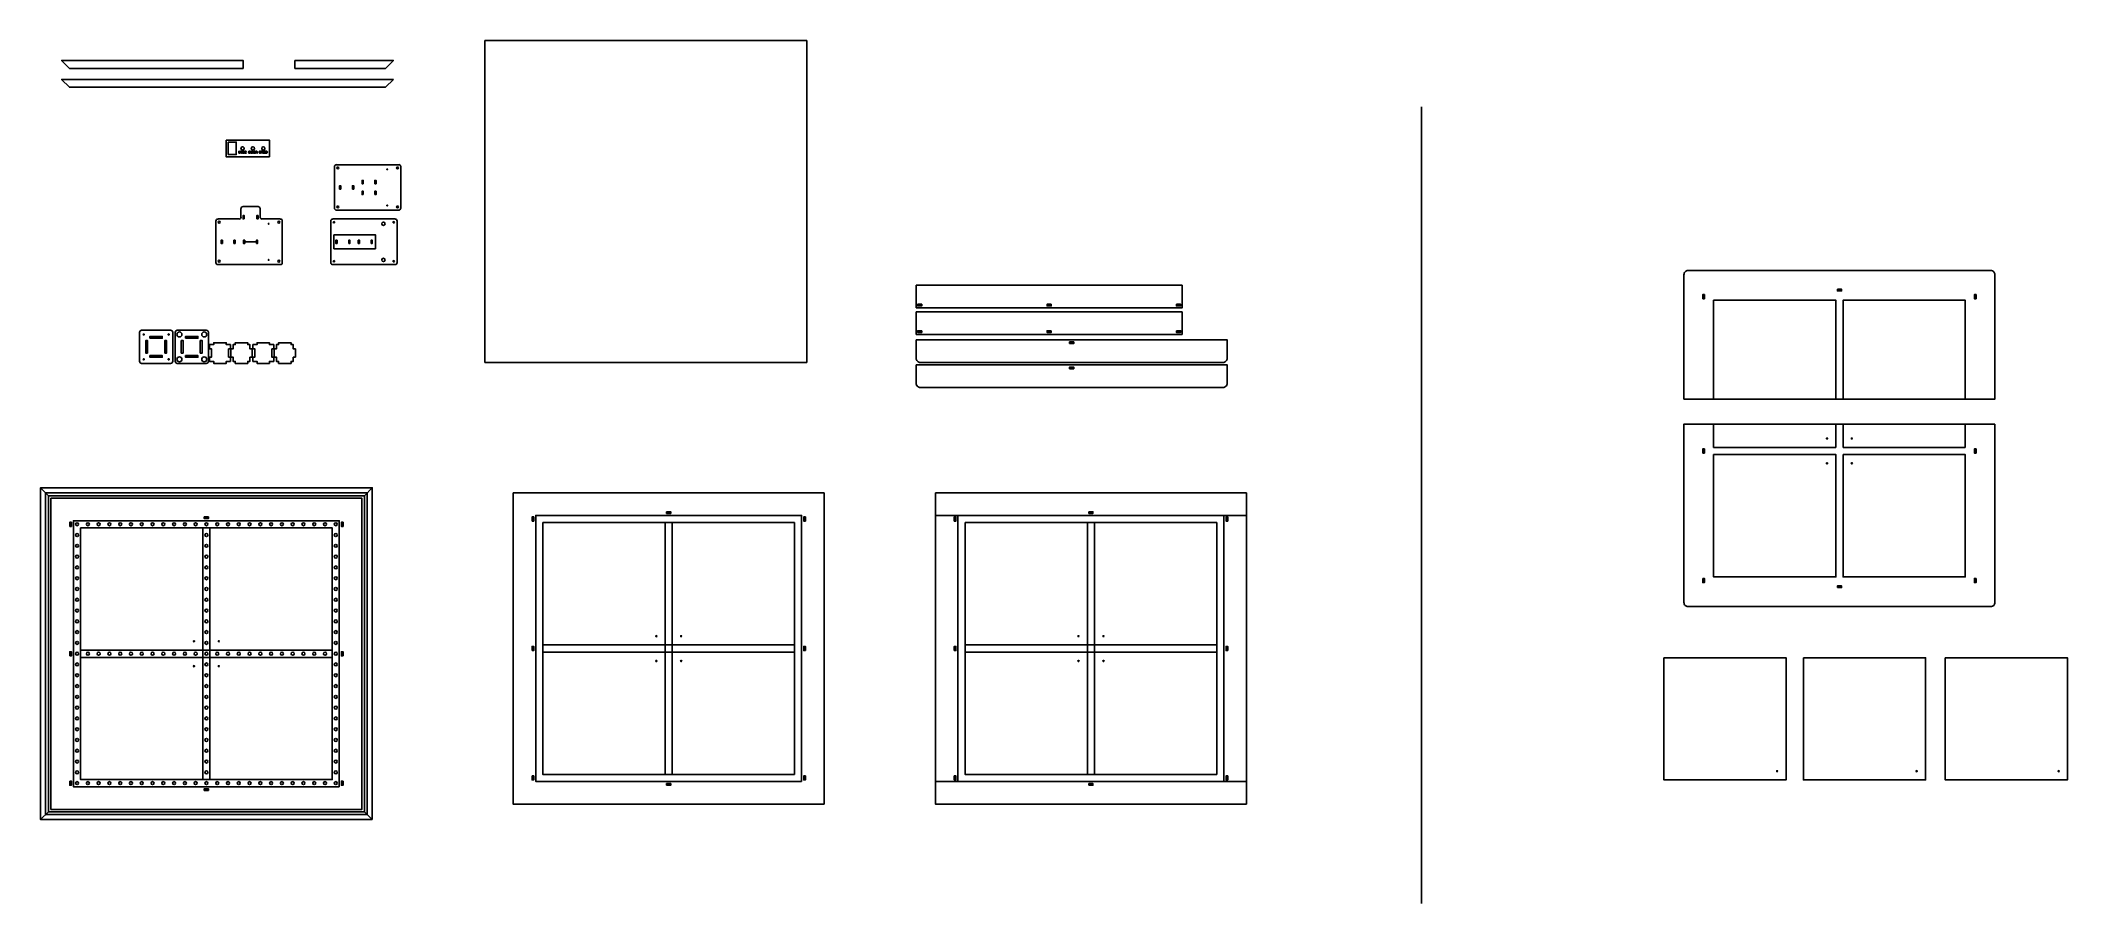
# Model space of a CAD drawing. Header units: inches. Extents: x 107 to 229, y 93 to 145.
import ezdxf

# ---------------------------------------------------------------- set-up
doc = ezdxf.new("R2010")
doc.units = ezdxf.units.IN
doc.header["$MEASUREMENT"] = 0

msp = doc.modelspace()

# ---------------------------------------------------------------- linework, layer by layer
at = {"color": 1}
for p, q in [((190.5, 141), (190.5, 93)), ((118.54, 138.88), (118.54, 138.13)), ((124.96, 134.9), (124.96, 137.4)), ((125.08, 137.52), (128.83, 137.52)), ((128.96, 137.4), (128.96, 134.9)), ((119.32, 134.37), (119.32, 134.87)), ((120.35, 135), (119.45, 135)), ((120.47, 134.37), (120.47, 134.87)), ((128.83, 134.77), (125.08, 134.77)), ((117.81, 131.62), (117.81, 134.12)), ((117.94, 134.25), (119.2, 134.25)), ((120.6, 134.25), (121.69, 134.25)), ((121.81, 134.12), (121.81, 131.62)), ((124.73, 131.62), (124.73, 134.12)), ((124.86, 134.25), (128.61, 134.25)), ((128.73, 134.12), (128.73, 131.62)), ((119.55, 132.87), (120.25, 132.87)), ((121.69, 131.5), (117.94, 131.5)), ((128.61, 131.5), (124.86, 131.5))]:
    msp.add_line(p, q, dxfattribs=at)
at = {"color": 3}
for p, q in [((215.48, 120.48), (215.48, 121.89)), ((215.91, 120.48), (215.91, 121.89)), ((223.28, 120.48), (223.28, 121.89))]:
    msp.add_line(p, q, dxfattribs=at)
at = {"color": 4}
for points in [[(153.43, 125.6), (134.03, 125.6), (134.03, 145), (153.43, 145)], [(126.94, 98.35), (107.54, 98.35), (107.54, 117.75), (126.94, 117.75)]]:
    msp.add_lwpolyline(points, close=True, dxfattribs=at)
at = {"color": 1}
for points in [[(119.45, 143.32), (108.98, 143.32), (108.51, 143.8), (119.45, 143.8)], [(122.57, 143.8), (128.51, 143.8), (128.03, 143.32), (122.57, 143.32)], [(128.51, 142.66), (128.03, 142.19), (108.98, 142.19), (108.51, 142.66)], [(118.42, 139), (121.04, 139), (121.04, 138), (118.42, 138)], [(125.34, 136.05), (125.27, 136.05), (125.27, 136.25), (125.34, 136.25)], [(126.04, 136.05), (126.12, 136.05), (126.12, 136.25), (126.04, 136.25)], [(126.69, 136.37), (126.62, 136.37), (126.62, 136.57), (126.69, 136.57)], [(126.69, 135.72), (126.62, 135.72), (126.62, 135.92), (126.69, 135.92)], [(127.39, 136.37), (127.47, 136.37), (127.47, 136.57), (127.39, 136.57)], [(127.39, 135.72), (127.47, 135.72), (127.47, 135.92), (127.39, 135.92)], [(119.52, 134.25), (119.45, 134.25), (119.45, 134.45), (119.52, 134.45)], [(120.27, 134.25), (120.35, 134.25), (120.35, 134.45), (120.27, 134.45)], [(124.93, 133.3), (127.43, 133.3), (127.43, 132.45), (124.93, 132.45)], [(118.2, 132.77), (118.12, 132.77), (118.12, 132.97), (118.2, 132.97)], [(118.9, 132.77), (118.97, 132.77), (118.97, 132.97), (118.9, 132.97)], [(119.55, 132.77), (119.47, 132.77), (119.47, 132.97), (119.55, 132.97)], [(120.25, 132.77), (120.32, 132.77), (120.32, 132.97), (120.25, 132.97)], [(125.12, 132.77), (125.04, 132.77), (125.04, 132.97), (125.12, 132.97)], [(125.82, 132.77), (125.89, 132.77), (125.89, 132.97), (125.82, 132.97)], [(126.47, 132.77), (126.39, 132.77), (126.39, 132.97), (126.47, 132.97)], [(127.17, 132.77), (127.24, 132.77), (127.24, 132.97), (127.17, 132.97)], [(160.03, 128.89), (160.03, 130.25), (176.06, 130.25), (176.06, 128.89)], [(207.45, 129.44), (207.55, 129.44), (207.55, 129.69), (207.45, 129.69)], [(215.57, 130.01), (215.57, 129.91), (215.82, 129.91), (215.82, 130.01)], [(223.93, 129.44), (223.83, 129.44), (223.83, 129.69), (223.93, 129.69)], [(160.03, 127.29), (160.03, 128.65), (176.06, 128.65), (176.06, 127.29)], [(160.37, 129.11), (160.37, 129.01), (160.12, 129.01), (160.12, 129.11)], [(168.17, 129.11), (168.17, 129.01), (167.92, 129.01), (167.92, 129.11)], [(175.72, 129.11), (175.72, 129.01), (175.97, 129.01), (175.97, 129.11)], [(113.83, 127.06), (114.58, 127.06), (114.58, 127.17), (113.83, 127.17)], [(115.98, 127.06), (116.73, 127.06), (116.73, 127.17), (115.98, 127.17)], [(160.37, 127.51), (160.37, 127.41), (160.12, 127.41), (160.12, 127.51)], [(168.17, 127.51), (168.17, 127.41), (167.92, 127.41), (167.92, 127.51)], [(175.72, 127.51), (175.72, 127.41), (175.97, 127.41), (175.97, 127.51)], [(113.69, 126.17), (113.69, 126.92), (113.58, 126.92), (113.58, 126.17)], [(113.83, 126.02), (114.58, 126.02), (114.58, 125.91), (113.83, 125.91)], [(114.73, 126.17), (114.73, 126.92), (114.84, 126.92), (114.84, 126.17)], [(115.84, 126.17), (115.84, 126.92), (115.72, 126.92), (115.72, 126.17)], [(115.98, 126.02), (116.73, 126.02), (116.73, 125.91), (115.98, 125.91)], [(116.87, 126.17), (116.87, 126.92), (116.99, 126.92), (116.99, 126.17)], [(118.57, 126.42), (118.69, 126.42), (118.69, 126.68), (118.43, 126.68), (118.43, 126.79), (117.68, 126.79), (117.68, 126.68), (117.43, 126.68), (117.43, 126.42), (117.55, 126.42), (117.55, 125.92), (117.43, 125.92), (117.43, 125.66), (117.68, 125.66), (117.68, 125.54), (118.43, 125.54), (118.43, 125.66), (118.69, 125.66), (118.69, 125.92), (118.57, 125.92)], [(119.86, 125.92), (119.99, 125.92), (119.99, 126.42), (119.86, 126.42), (119.86, 126.68), (119.73, 126.68), (119.73, 126.79), (118.98, 126.79), (118.98, 126.68), (118.85, 126.68), (118.85, 126.42), (118.72, 126.42), (118.72, 125.92), (118.85, 125.92), (118.85, 125.66), (118.98, 125.66), (118.98, 125.54), (119.73, 125.54), (119.73, 125.66), (119.86, 125.66)], [(121.18, 126.42), (121.3, 126.42), (121.3, 126.68), (121.04, 126.68), (121.04, 126.79), (120.29, 126.79), (120.29, 126.68), (120.04, 126.68), (120.04, 126.42), (120.16, 126.42), (120.16, 125.92), (120.04, 125.92), (120.04, 125.66), (120.29, 125.66), (120.29, 125.54), (121.04, 125.54), (121.04, 125.66), (121.3, 125.66), (121.3, 125.92), (121.18, 125.92)], [(122.47, 125.92), (122.6, 125.92), (122.6, 126.42), (122.47, 126.42), (122.47, 126.68), (122.34, 126.68), (122.34, 126.79), (121.59, 126.79), (121.59, 126.68), (121.46, 126.68), (121.46, 126.42), (121.33, 126.42), (121.33, 125.92), (121.46, 125.92), (121.46, 125.66), (121.59, 125.66), (121.59, 125.54), (122.34, 125.54), (122.34, 125.66), (122.47, 125.66)], [(169.28, 126.74), (169.28, 126.84), (169.53, 126.84), (169.53, 126.74)], [(169.28, 125.22), (169.28, 125.32), (169.53, 125.32), (169.53, 125.22)], [(207.45, 120.14), (207.55, 120.14), (207.55, 120.39), (207.45, 120.39)], [(223.93, 120.14), (223.83, 120.14), (223.83, 120.39), (223.93, 120.39)], [(107.86, 117.42), (126.61, 117.42), (126.61, 98.67), (107.86, 98.67)], [(135.73, 117.74), (154.48, 117.74), (154.48, 98.99), (135.73, 98.99)], [(161.19, 117.74), (179.94, 117.74), (179.94, 98.99), (161.19, 98.99)], [(161.19, 117.74), (179.94, 117.74), (179.94, 116.38), (161.19, 116.38)], [(117.11, 116.29), (117.11, 116.19), (117.36, 116.19), (117.36, 116.29)], [(136.87, 116.04), (136.97, 116.04), (136.97, 116.29), (136.87, 116.29)], [(153.12, 100.35), (137.09, 100.35), (137.09, 116.38), (153.12, 116.38)], [(144.98, 116.6), (144.98, 116.5), (145.23, 116.5), (145.23, 116.6)], [(153.35, 116.04), (153.25, 116.04), (153.25, 116.29), (153.35, 116.29)], [(162.33, 116.04), (162.43, 116.04), (162.43, 116.29), (162.33, 116.29)], [(178.58, 100.35), (162.55, 100.35), (162.55, 116.38), (178.58, 116.38)], [(170.44, 116.6), (170.44, 116.5), (170.69, 116.5), (170.69, 116.6)], [(178.58, 116.38), (179.94, 116.38), (179.94, 100.35), (178.58, 100.35)], [(178.81, 116.04), (178.71, 116.04), (178.71, 116.29), (178.81, 116.29)], [(109, 115.72), (109.1, 115.72), (109.1, 115.97), (109, 115.97)], [(125.25, 100.03), (109.22, 100.03), (109.22, 116.06), (125.25, 116.06)], [(109.65, 115.63), (124.82, 115.63), (124.82, 100.46), (109.65, 100.46)], [(117.02, 115.63), (117.45, 115.63), (117.45, 100.46), (117.02, 100.46)], [(125.48, 115.72), (125.38, 115.72), (125.38, 115.97), (125.48, 115.97)], [(137.52, 115.95), (152.69, 115.95), (152.69, 100.78), (137.52, 100.78)], [(144.89, 115.95), (145.32, 115.95), (145.32, 100.78), (144.89, 100.78)], [(162.98, 115.95), (178.15, 115.95), (178.15, 100.78), (162.98, 100.78)], [(170.35, 115.95), (170.78, 115.95), (170.78, 100.78), (170.35, 100.78)], [(207.45, 112.59), (207.55, 112.59), (207.55, 112.34), (207.45, 112.34)], [(223.93, 112.59), (223.83, 112.59), (223.83, 112.34), (223.93, 112.34)], [(215.57, 112.03), (215.57, 112.13), (215.82, 112.13), (215.82, 112.03)], [(109, 107.92), (109.1, 107.92), (109.1, 108.17), (109, 108.17)], [(124.82, 108.26), (124.82, 107.83), (109.65, 107.83), (109.65, 108.26)], [(125.48, 107.92), (125.38, 107.92), (125.38, 108.17), (125.48, 108.17)], [(136.87, 108.24), (136.97, 108.24), (136.97, 108.49), (136.87, 108.49)], [(152.69, 108.58), (152.69, 108.15), (137.52, 108.15), (137.52, 108.58)], [(153.35, 108.24), (153.25, 108.24), (153.25, 108.49), (153.35, 108.49)], [(162.33, 108.24), (162.43, 108.24), (162.43, 108.49), (162.33, 108.49)], [(178.15, 108.58), (178.15, 108.15), (162.98, 108.15), (162.98, 108.58)], [(178.81, 108.24), (178.71, 108.24), (178.71, 108.49), (178.81, 108.49)], [(205.11, 107.81), (212.48, 107.81), (212.48, 100.44), (205.11, 100.44)], [(213.52, 107.81), (220.89, 107.81), (220.89, 100.44), (213.52, 100.44)], [(222.07, 107.81), (229.44, 107.81), (229.44, 100.44), (222.07, 100.44)], [(109, 100.37), (109.1, 100.37), (109.1, 100.12), (109, 100.12)], [(125.48, 100.37), (125.38, 100.37), (125.38, 100.12), (125.48, 100.12)], [(136.87, 100.69), (136.97, 100.69), (136.97, 100.44), (136.87, 100.44)], [(144.98, 100.12), (144.98, 100.22), (145.23, 100.22), (145.23, 100.12)], [(153.35, 100.69), (153.25, 100.69), (153.25, 100.44), (153.35, 100.44)], [(161.19, 100.35), (179.94, 100.35), (179.94, 98.99), (161.19, 98.99)], [(162.33, 100.69), (162.43, 100.69), (162.43, 100.44), (162.33, 100.44)], [(170.44, 100.12), (170.44, 100.22), (170.69, 100.22), (170.69, 100.12)], [(178.81, 100.69), (178.71, 100.69), (178.71, 100.44), (178.81, 100.44)], [(117.11, 99.81), (117.11, 99.91), (117.36, 99.91), (117.36, 99.81)]]:
    msp.add_lwpolyline(points, close=True, dxfattribs=at)
msp.add_lwpolyline([(118.54, 138.13), (119.04, 138.13), (119.04, 138.88), (118.54, 138.88)], dxfattribs=at)
at = {"color": 2, "linetype": 'ByBlock', "flags": 128}
for points in [[(119.29, 138.22), (119.3, 138.22), (119.3, 138.33), (119.28, 138.33), (119.26, 138.25), (119.26, 138.25), (119.25, 138.24), (119.25, 138.23), (119.25, 138.24), (119.25, 138.24), (119.25, 138.25), (119.22, 138.33), (119.2, 138.33), (119.2, 138.22), (119.21, 138.22), (119.21, 138.31), (119.24, 138.22), (119.26, 138.22), (119.29, 138.31)], [(119.43, 138.27), (119.43, 138.28), (119.42, 138.29), (119.42, 138.29), (119.42, 138.3), (119.42, 138.3), (119.42, 138.31), (119.41, 138.31), (119.41, 138.32), (119.4, 138.32), (119.4, 138.32), (119.39, 138.32), (119.39, 138.33), (119.38, 138.33), (119.37, 138.33), (119.37, 138.33), (119.37, 138.33), (119.36, 138.33), (119.35, 138.32), (119.35, 138.32), (119.34, 138.32), (119.34, 138.31), (119.33, 138.31), (119.33, 138.3), (119.33, 138.3), (119.32, 138.29), (119.32, 138.29), (119.32, 138.28), (119.32, 138.27), (119.32, 138.27), (119.32, 138.26), (119.32, 138.26), (119.33, 138.25), (119.33, 138.24), (119.33, 138.24), (119.33, 138.24), (119.34, 138.23), (119.34, 138.23), (119.35, 138.22), (119.35, 138.22), (119.35, 138.22), (119.36, 138.22), (119.37, 138.22), (119.37, 138.22), (119.37, 138.22), (119.38, 138.22), (119.39, 138.22), (119.39, 138.22), (119.4, 138.22), (119.4, 138.22), (119.41, 138.23), (119.41, 138.23), (119.42, 138.24), (119.42, 138.24), (119.42, 138.24), (119.42, 138.25), (119.42, 138.26), (119.43, 138.26), (119.43, 138.27)], [(119.41, 138.27), (119.41, 138.26), (119.41, 138.26), (119.41, 138.25), (119.4, 138.24), (119.4, 138.24), (119.4, 138.24), (119.39, 138.23), (119.39, 138.23), (119.38, 138.23), (119.37, 138.23), (119.37, 138.23), (119.36, 138.23), (119.36, 138.23), (119.35, 138.23), (119.35, 138.24), (119.34, 138.24), (119.34, 138.25), (119.34, 138.26), (119.34, 138.26), (119.34, 138.27), (119.34, 138.28), (119.34, 138.28), (119.34, 138.29), (119.34, 138.3), (119.34, 138.3), (119.35, 138.31), (119.35, 138.31), (119.35, 138.31), (119.36, 138.31), (119.37, 138.32), (119.37, 138.32), (119.38, 138.32), (119.39, 138.31), (119.39, 138.31), (119.4, 138.31), (119.4, 138.3), (119.41, 138.29), (119.41, 138.29), (119.41, 138.29), (119.41, 138.28), (119.41, 138.27)], [(119.53, 138.28), (119.53, 138.29), (119.53, 138.29), (119.53, 138.3), (119.53, 138.3), (119.53, 138.31), (119.52, 138.31), (119.52, 138.32), (119.51, 138.32), (119.51, 138.32), (119.5, 138.32), (119.5, 138.33), (119.49, 138.33), (119.44, 138.33), (119.44, 138.22), (119.49, 138.22), (119.5, 138.22), (119.5, 138.22), (119.5, 138.22), (119.51, 138.22), (119.51, 138.22), (119.52, 138.23), (119.52, 138.23), (119.53, 138.24), (119.53, 138.24), (119.53, 138.25), (119.53, 138.25), (119.53, 138.26), (119.53, 138.27), (119.53, 138.27)], [(119.57, 138.23), (119.57, 138.27), (119.63, 138.27), (119.63, 138.28), (119.57, 138.28), (119.57, 138.31), (119.63, 138.31), (119.63, 138.33), (119.55, 138.33), (119.55, 138.22), (119.64, 138.22), (119.64, 138.23)], [(119.79, 138.27), (119.79, 138.27), (119.79, 138.28), (119.79, 138.28), (119.79, 138.29), (119.8, 138.3), (119.8, 138.3), (119.8, 138.31), (119.81, 138.31), (119.81, 138.31), (119.81, 138.32), (119.82, 138.32), (119.83, 138.32), (119.83, 138.32), (119.84, 138.32), (119.85, 138.31), (119.85, 138.31), (119.85, 138.31), (119.85, 138.3), (119.86, 138.29), (119.87, 138.3), (119.87, 138.3), (119.87, 138.31), (119.87, 138.31), (119.86, 138.32), (119.86, 138.32), (119.85, 138.32), (119.85, 138.33), (119.84, 138.33), (119.84, 138.33), (119.83, 138.33), (119.82, 138.33), (119.81, 138.33), (119.81, 138.33), (119.8, 138.32), (119.8, 138.32), (119.79, 138.32), (119.79, 138.31), (119.78, 138.3), (119.78, 138.3), (119.78, 138.3), (119.78, 138.29), (119.78, 138.28), (119.78, 138.27), (119.78, 138.27), (119.78, 138.27), (119.78, 138.26), (119.78, 138.25), (119.78, 138.25), (119.79, 138.24), (119.79, 138.23), (119.79, 138.23), (119.8, 138.22), (119.8, 138.22), (119.81, 138.22), (119.81, 138.22), (119.82, 138.22), (119.83, 138.22), (119.83, 138.22), (119.84, 138.22), (119.85, 138.22), (119.85, 138.22), (119.86, 138.23), (119.86, 138.23), (119.86, 138.23), (119.87, 138.24), (119.87, 138.25), (119.87, 138.25), (119.86, 138.26), (119.86, 138.25), (119.86, 138.25), (119.85, 138.24), (119.85, 138.24), (119.84, 138.23), (119.83, 138.23), (119.83, 138.23), (119.82, 138.23), (119.81, 138.23), (119.81, 138.23), (119.8, 138.24), (119.8, 138.24), (119.8, 138.25), (119.8, 138.25), (119.79, 138.26)], [(119.99, 138.28), (119.99, 138.28), (119.99, 138.29), (119.99, 138.3), (119.98, 138.3), (119.98, 138.3), (119.98, 138.31), (119.98, 138.31), (119.97, 138.32), (119.97, 138.32), (119.97, 138.32), (119.96, 138.33), (119.95, 138.33), (119.95, 138.33), (119.94, 138.33), (119.94, 138.33), (119.93, 138.33), (119.92, 138.33), (119.92, 138.33), (119.91, 138.32), (119.91, 138.32), (119.9, 138.31), (119.9, 138.31), (119.89, 138.31), (119.89, 138.3), (119.89, 138.29), (119.89, 138.29), (119.89, 138.28), (119.89, 138.27), (119.89, 138.27), (119.89, 138.26), (119.89, 138.26), (119.89, 138.25), (119.89, 138.25), (119.89, 138.24), (119.9, 138.24), (119.9, 138.23), (119.91, 138.23), (119.91, 138.22), (119.91, 138.22), (119.92, 138.22), (119.92, 138.22), (119.93, 138.22), (119.94, 138.22), (119.94, 138.22), (119.95, 138.22), (119.95, 138.22), (119.96, 138.22), (119.97, 138.22), (119.97, 138.22), (119.97, 138.23), (119.98, 138.23), (119.98, 138.24), (119.98, 138.24), (119.99, 138.25), (119.99, 138.25), (119.99, 138.26), (119.99, 138.27), (119.99, 138.27)], [(119.98, 138.27), (119.98, 138.26), (119.97, 138.26), (119.97, 138.25), (119.97, 138.25), (119.96, 138.24), (119.96, 138.23), (119.95, 138.23), (119.95, 138.23), (119.94, 138.23), (119.94, 138.23), (119.93, 138.23), (119.92, 138.23), (119.92, 138.24), (119.91, 138.24), (119.91, 138.25), (119.91, 138.25), (119.9, 138.26), (119.9, 138.26), (119.9, 138.27), (119.9, 138.28), (119.9, 138.28), (119.9, 138.29), (119.91, 138.3), (119.91, 138.3), (119.91, 138.31), (119.91, 138.31), (119.92, 138.31), (119.93, 138.32), (119.93, 138.32), (119.94, 138.32), (119.95, 138.32), (119.95, 138.32), (119.96, 138.31), (119.96, 138.31), (119.97, 138.3), (119.97, 138.3), (119.97, 138.29), (119.97, 138.29), (119.98, 138.28), (119.98, 138.27)], [(120.02, 138.23), (120.02, 138.33), (120.01, 138.33), (120.01, 138.22), (120.08, 138.22), (120.08, 138.23)], [(120.19, 138.28), (120.19, 138.28), (120.19, 138.29), (120.19, 138.3), (120.19, 138.3), (120.19, 138.3), (120.18, 138.31), (120.18, 138.31), (120.17, 138.32), (120.17, 138.32), (120.17, 138.32), (120.16, 138.33), (120.16, 138.33), (120.15, 138.33), (120.14, 138.33), (120.14, 138.33), (120.13, 138.33), (120.13, 138.33), (120.12, 138.33), (120.11, 138.32), (120.11, 138.32), (120.1, 138.31), (120.1, 138.31), (120.1, 138.31), (120.09, 138.3), (120.09, 138.29), (120.09, 138.29), (120.09, 138.28), (120.09, 138.27), (120.09, 138.27), (120.09, 138.26), (120.09, 138.26), (120.09, 138.25), (120.1, 138.25), (120.1, 138.24), (120.1, 138.24), (120.1, 138.23), (120.11, 138.23), (120.11, 138.22), (120.12, 138.22), (120.12, 138.22), (120.13, 138.22), (120.13, 138.22), (120.14, 138.22), (120.15, 138.22), (120.16, 138.22), (120.16, 138.22), (120.17, 138.22), (120.17, 138.22), (120.17, 138.23), (120.18, 138.23), (120.18, 138.24), (120.19, 138.24), (120.19, 138.25), (120.19, 138.25), (120.19, 138.26), (120.19, 138.27), (120.19, 138.27)], [(120.18, 138.27), (120.18, 138.26), (120.18, 138.26), (120.18, 138.25), (120.17, 138.25), (120.17, 138.24), (120.17, 138.24), (120.16, 138.23), (120.16, 138.23), (120.15, 138.23), (120.14, 138.23), (120.14, 138.23), (120.13, 138.23), (120.13, 138.23), (120.12, 138.24), (120.12, 138.24), (120.11, 138.25), (120.11, 138.25), (120.11, 138.26), (120.11, 138.26), (120.1, 138.27), (120.1, 138.28), (120.11, 138.28), (120.11, 138.29), (120.11, 138.3), (120.11, 138.3), (120.12, 138.31), (120.12, 138.31), (120.12, 138.31), (120.13, 138.32), (120.13, 138.32), (120.14, 138.32), (120.15, 138.32), (120.16, 138.32), (120.16, 138.31), (120.17, 138.31), (120.17, 138.3), (120.17, 138.3), (120.18, 138.29), (120.18, 138.29), (120.18, 138.28), (120.18, 138.27)], [(120.3, 138.3), (120.3, 138.31), (120.29, 138.31), (120.29, 138.32), (120.29, 138.32), (120.28, 138.33), (120.28, 138.33), (120.28, 138.33), (120.27, 138.33), (120.26, 138.33), (120.21, 138.33), (120.21, 138.22), (120.23, 138.22), (120.23, 138.27), (120.25, 138.27), (120.25, 138.27), (120.25, 138.27), (120.26, 138.26), (120.26, 138.26), (120.27, 138.25), (120.27, 138.25), (120.28, 138.24), (120.29, 138.22), (120.31, 138.22), (120.29, 138.25), (120.29, 138.25), (120.28, 138.26), (120.28, 138.26), (120.28, 138.27), (120.27, 138.27), (120.28, 138.27), (120.28, 138.27), (120.29, 138.27), (120.29, 138.28), (120.29, 138.28), (120.3, 138.29), (120.3, 138.29), (120.3, 138.3)], [(120.28, 138.29), (120.28, 138.29), (120.28, 138.29), (120.27, 138.28), (120.27, 138.28), (120.27, 138.28), (120.26, 138.28), (120.23, 138.28), (120.23, 138.32), (120.26, 138.32), (120.27, 138.32), (120.27, 138.31), (120.28, 138.31), (120.28, 138.31), (120.28, 138.31), (120.28, 138.3)], [(120.5, 138.31), (120.49, 138.32), (120.49, 138.32), (120.49, 138.32), (120.48, 138.33), (120.47, 138.33), (120.47, 138.33), (120.46, 138.33), (120.45, 138.33), (120.44, 138.33), (120.44, 138.33), (120.43, 138.33), (120.43, 138.32), (120.42, 138.32), (120.42, 138.32), (120.42, 138.31), (120.42, 138.3), (120.42, 138.3), (120.42, 138.29), (120.42, 138.29), (120.42, 138.29), (120.43, 138.28), (120.43, 138.28), (120.44, 138.28), (120.44, 138.28), (120.45, 138.27), (120.46, 138.27), (120.47, 138.27), (120.48, 138.27), (120.48, 138.26), (120.49, 138.26), (120.49, 138.26), (120.49, 138.25), (120.49, 138.25), (120.49, 138.24), (120.48, 138.24), (120.48, 138.23), (120.47, 138.23), (120.47, 138.23), (120.46, 138.23), (120.46, 138.23), (120.45, 138.23), (120.44, 138.24), (120.44, 138.24), (120.44, 138.24), (120.43, 138.24), (120.43, 138.24), (120.43, 138.25), (120.43, 138.26), (120.42, 138.26), (120.42, 138.26), (120.42, 138.25), (120.42, 138.24), (120.42, 138.24), (120.43, 138.23), (120.43, 138.23), (120.44, 138.22), (120.44, 138.22), (120.45, 138.22), (120.45, 138.22), (120.46, 138.22), (120.46, 138.22), (120.47, 138.22), (120.48, 138.22), (120.48, 138.22), (120.49, 138.23), (120.49, 138.23), (120.5, 138.24), (120.5, 138.24), (120.5, 138.24), (120.5, 138.25), (120.5, 138.25), (120.5, 138.26), (120.5, 138.27), (120.49, 138.27), (120.49, 138.27), (120.48, 138.28), (120.48, 138.28), (120.48, 138.28), (120.47, 138.28), (120.46, 138.29), (120.46, 138.29), (120.45, 138.29), (120.44, 138.29), (120.44, 138.29), (120.44, 138.3), (120.43, 138.3), (120.43, 138.3), (120.43, 138.31), (120.44, 138.31), (120.44, 138.32), (120.45, 138.32), (120.46, 138.32), (120.47, 138.32), (120.47, 138.32), (120.48, 138.31), (120.48, 138.31), (120.48, 138.31), (120.48, 138.3), (120.5, 138.3), (120.5, 138.3)], [(120.6, 138.3), (120.6, 138.31), (120.6, 138.31), (120.6, 138.32), (120.59, 138.32), (120.59, 138.32), (120.59, 138.33), (120.58, 138.33), (120.58, 138.33), (120.57, 138.33), (120.52, 138.33), (120.52, 138.22), (120.54, 138.22), (120.54, 138.27), (120.56, 138.27), (120.57, 138.27), (120.58, 138.27), (120.59, 138.27), (120.59, 138.27), (120.6, 138.27), (120.6, 138.28), (120.6, 138.28), (120.6, 138.29), (120.6, 138.3)], [(120.59, 138.29), (120.59, 138.29), (120.58, 138.28), (120.58, 138.28), (120.58, 138.28), (120.57, 138.28), (120.56, 138.28), (120.54, 138.28), (120.54, 138.32), (120.57, 138.32), (120.58, 138.32), (120.58, 138.31), (120.59, 138.31), (120.59, 138.31), (120.59, 138.3)], [(120.64, 138.23), (120.64, 138.27), (120.7, 138.27), (120.7, 138.28), (120.64, 138.28), (120.64, 138.32), (120.7, 138.32), (120.7, 138.33), (120.62, 138.33), (120.62, 138.22), (120.7, 138.22), (120.7, 138.23)], [(120.74, 138.23), (120.74, 138.27), (120.8, 138.27), (120.8, 138.28), (120.74, 138.28), (120.74, 138.32), (120.8, 138.32), (120.8, 138.33), (120.72, 138.33), (120.72, 138.22), (120.81, 138.22), (120.81, 138.23)], [(120.9, 138.28), (120.9, 138.27), (120.9, 138.26), (120.9, 138.26), (120.9, 138.25), (120.89, 138.25), (120.89, 138.24), (120.89, 138.24), (120.88, 138.24), (120.88, 138.24), (120.87, 138.23), (120.86, 138.23), (120.84, 138.23), (120.84, 138.32), (120.87, 138.32), (120.88, 138.32), (120.88, 138.32), (120.89, 138.31), (120.89, 138.31), (120.9, 138.3), (120.9, 138.3), (120.9, 138.29), (120.9, 138.28), (120.9, 138.28)]]:
    msp.add_lwpolyline(points, close=True, dxfattribs=at)
for points in [[(119.52, 138.28), (119.52, 138.26), (119.52, 138.26), (119.52, 138.25), (119.52, 138.25), (119.51, 138.24), (119.51, 138.24), (119.51, 138.24), (119.5, 138.23), (119.5, 138.23), (119.49, 138.23), (119.46, 138.23), (119.46, 138.31), (119.48, 138.31), (119.49, 138.31), (119.5, 138.31), (119.5, 138.31), (119.5, 138.31), (119.51, 138.3), (119.51, 138.3), (119.52, 138.29), (119.52, 138.29), (119.52, 138.28)], [(120.92, 138.27), (120.92, 138.28), (120.92, 138.29), (120.91, 138.3), (120.91, 138.3), (120.91, 138.3), (120.91, 138.31), (120.9, 138.32), (120.9, 138.32), (120.9, 138.32), (120.89, 138.33), (120.88, 138.33), (120.88, 138.33), (120.86, 138.33), (120.83, 138.33), (120.83, 138.22), (120.87, 138.22), (120.87, 138.22), (120.88, 138.22), (120.88, 138.22), (120.88, 138.22), (120.89, 138.23), (120.9, 138.23), (120.9, 138.23), (120.91, 138.24), (120.91, 138.24), (120.91, 138.25), (120.91, 138.25), (120.91, 138.26), (120.91, 138.26), (120.92, 138.27)]]:
    msp.add_lwpolyline(points, dxfattribs=at)
at = {"color": 1}
for points in [[(206.32, 123.39), (206.32, 130.89, -0.414214), (206.57, 131.14), (224.82, 131.14, -0.414214), (225.07, 130.89), (225.07, 123.39)], [(113.33, 127.54), (115.08, 127.54, -0.414214), (115.21, 127.42), (115.21, 125.67, -0.414214), (115.08, 125.54), (113.33, 125.54, -0.414214), (113.21, 125.67), (113.21, 127.42, -0.414214)], [(115.48, 127.54), (117.23, 127.54, -0.414214), (117.36, 127.42), (117.36, 125.67, -0.414214), (117.23, 125.54), (115.48, 125.54, -0.414214), (115.36, 125.67), (115.36, 127.42, -0.414214)], [(160.03, 126.96), (178.78, 126.96), (178.78, 125.85, -0.414214), (178.53, 125.6), (160.28, 125.6, -0.414214), (160.03, 125.85)], [(160.03, 125.45), (178.78, 125.45), (178.78, 124.34, -0.414214), (178.53, 124.09), (160.28, 124.09, -0.414214), (160.03, 124.34)], [(225.07, 121.89), (225.07, 111.14, -0.414214), (224.82, 110.89), (206.57, 110.89, -0.414214), (206.32, 111.14), (206.32, 121.89)]]:
    msp.add_lwpolyline(points, format="xyb", close=True, dxfattribs=at)
at = {"color": 3}
for points in [[(208.11, 123.39), (208.11, 129.35), (215.48, 129.35), (215.48, 123.39)], [(215.91, 123.39), (215.91, 129.35), (223.28, 129.35), (223.28, 123.39)], [(215.48, 120.48), (208.11, 120.48), (208.11, 121.89)], [(223.28, 120.48), (215.91, 120.48)]]:
    msp.add_lwpolyline(points, dxfattribs=at)
for points in [[(208.11, 120.05), (215.48, 120.05), (215.48, 112.68), (208.11, 112.68)], [(215.91, 120.05), (223.28, 120.05), (223.28, 112.68), (215.91, 112.68)], [(162.98, 115.95), (170.35, 115.95), (170.35, 108.58), (162.98, 108.58)], [(170.78, 115.95), (178.15, 115.95), (178.15, 108.58), (170.78, 108.58)], [(162.98, 108.15), (170.35, 108.15), (170.35, 100.78), (162.98, 100.78)], [(170.78, 108.15), (178.15, 108.15), (178.15, 100.78), (170.78, 100.78)]]:
    msp.add_lwpolyline(points, close=True, dxfattribs=at)
at = {"color": 7}
for points in [[(127.24, 118.05), (126.76, 117.57), (107.71, 117.57), (107.24, 118.05)], [(107.24, 98.05), (107.71, 98.52), (107.71, 117.57), (107.24, 118.05)], [(127.24, 98.05), (126.76, 98.52), (126.76, 117.57), (127.24, 118.05)], [(127.24, 98.05), (126.76, 98.52), (107.71, 98.52), (107.24, 98.05)]]:
    msp.add_lwpolyline(points, close=True, dxfattribs=at)
at = {"color": 1}
for centre, radius in [((119.42, 138.5), 0.1), ((120.04, 138.5), 0.1), ((120.67, 138.5), 0.1), ((125.16, 137.32), 0.057), ((128.14, 137.24), 0.025), ((128.76, 137.32), 0.057), ((125.16, 134.97), 0.057), ((128.14, 135.06), 0.025), ((128.76, 134.97), 0.057), ((118.01, 134.05), 0.057), ((120.99, 133.96), 0.025), ((121.61, 134.05), 0.057), ((124.93, 134.05), 0.04), ((127.91, 133.96), 0.1), ((128.53, 134.05), 0.04), ((118.01, 131.7), 0.057), ((120.99, 131.78), 0.025), ((121.61, 131.7), 0.057), ((124.93, 131.7), 0.04), ((127.91, 131.78), 0.1), ((128.53, 131.7), 0.04), ((113.46, 127.29), 0.035), ((114.96, 127.29), 0.035), ((115.61, 127.29), 0.15), ((117.11, 127.29), 0.15), ((115.61, 125.79), 0.15), ((117.11, 125.79), 0.15), ((113.46, 125.79), 0.035), ((114.96, 125.79), 0.035), ((214.94, 121.02), 0.035), ((216.44, 121.02), 0.035), ((214.94, 119.52), 0.035), ((216.44, 119.52), 0.035), ((109.44, 115.85), 0.09), ((109.44, 115.2), 0.09), ((110.09, 115.85), 0.09), ((110.74, 115.85), 0.09), ((111.39, 115.85), 0.09), ((112.04, 115.85), 0.09), ((112.69, 115.85), 0.09), ((113.34, 115.85), 0.09), ((113.99, 115.85), 0.09), ((114.64, 115.85), 0.09), ((115.29, 115.85), 0.09), ((115.94, 115.85), 0.09), ((116.59, 115.85), 0.09), ((117.24, 115.85), 0.09), ((117.24, 115.2), 0.09), ((117.89, 115.85), 0.09), ((118.54, 115.85), 0.09), ((119.19, 115.85), 0.09), ((119.84, 115.85), 0.09), ((120.49, 115.85), 0.09), ((121.14, 115.85), 0.09), ((121.79, 115.85), 0.09), ((122.44, 115.85), 0.09), ((123.09, 115.85), 0.09), ((123.74, 115.85), 0.09), ((124.39, 115.85), 0.09), ((125.04, 115.85), 0.09), ((125.04, 115.2), 0.09), ((109.44, 114.55), 0.09), ((109.44, 113.9), 0.09), ((117.24, 114.55), 0.09), ((117.24, 113.9), 0.09), ((125.04, 114.55), 0.09), ((125.04, 113.9), 0.09), ((109.44, 113.25), 0.09), ((109.44, 112.6), 0.09), ((117.24, 113.25), 0.09), ((117.24, 112.6), 0.09), ((125.04, 113.25), 0.09), ((125.04, 112.6), 0.09), ((109.44, 111.95), 0.09), ((109.44, 111.3), 0.09), ((117.24, 111.95), 0.09), ((117.24, 111.3), 0.09), ((125.04, 111.95), 0.09), ((125.04, 111.3), 0.09), ((109.44, 110.65), 0.09), ((109.44, 110), 0.09), ((117.24, 110.65), 0.09), ((117.24, 110), 0.09), ((125.04, 110.65), 0.09), ((125.04, 110), 0.09), ((109.44, 109.35), 0.09), ((109.44, 108.7), 0.09), ((116.49, 108.8), 0.035), ((117.24, 109.35), 0.09), ((117.24, 108.7), 0.09), ((117.99, 108.8), 0.035), ((125.04, 109.35), 0.09), ((125.04, 108.7), 0.09), ((144.36, 109.11), 0.035), ((145.86, 109.11), 0.035), ((169.82, 109.11), 0.035), ((171.32, 109.11), 0.035), ((109.44, 108.05), 0.09), ((109.44, 108.05), 0.09), ((110.09, 108.05), 0.09), ((110.74, 108.05), 0.09), ((111.39, 108.05), 0.09), ((112.04, 108.05), 0.09), ((112.69, 108.05), 0.09), ((113.34, 108.05), 0.09), ((113.99, 108.05), 0.09), ((114.64, 108.05), 0.09), ((115.29, 108.05), 0.09), ((115.94, 108.05), 0.09), ((116.59, 108.05), 0.09), ((117.24, 108.05), 0.09), ((117.89, 108.05), 0.09), ((118.54, 108.05), 0.09), ((119.19, 108.05), 0.09), ((119.84, 108.05), 0.09), ((120.49, 108.05), 0.09), ((121.14, 108.05), 0.09), ((121.79, 108.05), 0.09), ((122.44, 108.05), 0.09), ((123.09, 108.05), 0.09), ((123.74, 108.05), 0.09), ((124.39, 108.05), 0.09), ((125.04, 108.05), 0.09), ((144.36, 107.61), 0.035), ((145.86, 107.61), 0.035), ((169.82, 107.61), 0.035), ((171.32, 107.61), 0.035), ((109.44, 107.4), 0.09), ((109.44, 106.75), 0.09), ((116.49, 107.3), 0.035), ((117.24, 107.4), 0.09), ((117.24, 106.75), 0.09), ((117.99, 107.3), 0.035), ((125.04, 107.4), 0.09), ((125.04, 106.75), 0.09), ((109.44, 106.1), 0.09), ((109.44, 105.45), 0.09), ((117.24, 106.1), 0.09), ((117.24, 105.45), 0.09), ((125.04, 106.1), 0.09), ((125.04, 105.45), 0.09), ((109.44, 104.8), 0.09), ((109.44, 104.15), 0.09), ((117.24, 104.8), 0.09), ((117.24, 104.15), 0.09), ((125.04, 104.8), 0.09), ((125.04, 104.15), 0.09), ((109.44, 103.5), 0.09), ((109.44, 102.85), 0.09), ((117.24, 103.5), 0.09), ((117.24, 102.85), 0.09), ((125.04, 103.5), 0.09), ((125.04, 102.85), 0.09), ((109.44, 102.2), 0.09), ((109.44, 101.55), 0.09), ((117.24, 102.2), 0.09), ((117.24, 101.55), 0.09), ((125.04, 102.2), 0.09), ((125.04, 101.55), 0.09), ((109.44, 100.9), 0.09), ((109.44, 100.25), 0.09), ((109.44, 100.25), 0.09), ((110.09, 100.25), 0.09), ((110.74, 100.25), 0.09), ((111.39, 100.25), 0.09), ((112.04, 100.25), 0.09), ((112.69, 100.25), 0.09), ((113.34, 100.25), 0.09), ((113.99, 100.25), 0.09), ((114.64, 100.25), 0.09), ((115.29, 100.25), 0.09), ((115.94, 100.25), 0.09), ((116.59, 100.25), 0.09), ((117.24, 100.9), 0.09), ((117.24, 100.25), 0.09), ((117.89, 100.25), 0.09), ((118.54, 100.25), 0.09), ((119.19, 100.25), 0.09), ((119.84, 100.25), 0.09), ((120.49, 100.25), 0.09), ((121.14, 100.25), 0.09), ((121.79, 100.25), 0.09), ((122.44, 100.25), 0.09), ((123.09, 100.25), 0.09), ((123.74, 100.25), 0.09), ((124.39, 100.25), 0.09), ((125.04, 100.9), 0.09), ((125.04, 100.25), 0.09), ((211.94, 100.97), 0.035), ((220.35, 100.97), 0.035), ((228.91, 100.97), 0.035)]:
    msp.add_circle(centre, radius, dxfattribs=at)
for centre, start, end in [((125.08, 137.4), 90, 180), ((128.83, 137.4), 0, 90), ((119.45, 134.87), 90, 180), ((120.35, 134.87), 0, 90), ((125.08, 134.9), 180, 270), ((128.83, 134.9), 270, 0), ((117.94, 134.12), 90, 180), ((119.2, 134.37), 270, 0), ((120.6, 134.37), 180, 270), ((121.69, 134.12), 0, 90), ((124.86, 134.12), 90, 180), ((128.61, 134.12), 0, 90), ((117.94, 131.62), 180, 270), ((121.69, 131.62), 270, 0), ((124.86, 131.62), 180, 270), ((128.61, 131.62), 270, 0)]:
    msp.add_arc(centre, 0.125, start, end, dxfattribs=at)

doc.saveas('drawing.dxf')
